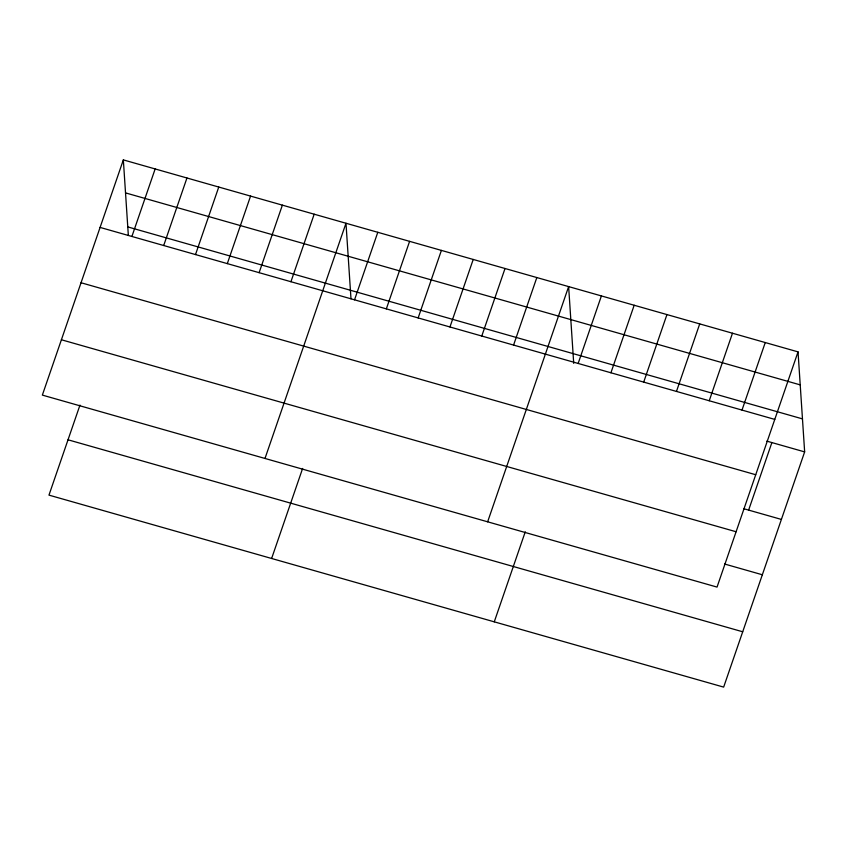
<?xml version="1.0" encoding="UTF-8"?>
<svg xmlns="http://www.w3.org/2000/svg" width="847" height="847" viewBox="0 0 847 847"><rect width="100%" height="100%" fill="white"/><g stroke="black" fill="none" stroke-linecap="round" stroke-linejoin="round"><path stroke-width="1.27" d="M123.344 159.892L42.35 395.104L717.038 587.087L798.033 351.876L123.344 159.892L128.342 235.466M131.899 236.472L155.149 168.945M79.978 405.088L48.967 495.124L723.656 687.108L804.65 451.896L798.033 351.876M163.704 245.514L186.954 177.986M195.509 254.566L218.759 187.039M227.314 263.618L250.564 196.091M259.118 272.67L282.379 205.143M290.934 281.723L314.184 214.196M264.995 458.46L345.989 223.248L350.986 298.822M354.544 299.817L377.794 232.29M271.622 558.48L302.623 468.444M386.348 308.869L409.599 241.342M418.153 317.921L441.403 250.394M449.958 326.974L473.219 259.447M481.774 336.026L505.024 268.499M513.578 345.078L536.829 277.551M487.639 521.816L568.633 286.593L573.715 363.395M578.152 363.448L601.402 295.921M494.267 621.836L525.267 531.8M610.92 372.775L634.181 305.248M643.699 382.103L666.949 314.576M676.467 391.42L699.717 323.893M709.235 400.747L732.486 333.22M742.004 410.075L765.254 342.548M748.632 510.095L771.882 442.568M125.525 192.894L800.214 384.877M127.781 226.911L802.469 418.884M100.094 227.42L774.772 419.403M766.842 441.139L804.65 451.896M81.037 282.75L755.725 474.733M743.581 508.666L781.4 519.423M61.408 339.763L736.096 531.747M724.534 563.996L762.342 574.764M68.025 439.794L742.713 631.777"/></g></svg>
